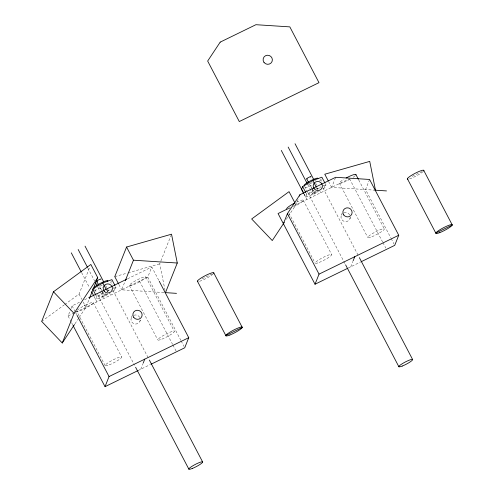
<?xml version="1.0" encoding="UTF-8"?>
<svg xmlns="http://www.w3.org/2000/svg" width="494" height="494" viewBox="0 0 494 494"><rect width="100%" height="100%" fill="white"/><g stroke="black" fill="none" stroke-linecap="round" stroke-linejoin="round"><path stroke-width="0.37" stroke-dasharray="2.47 1.85" d="M71.266 322.082L68.067 315.969L70.753 309.232M71.019 308.559L72.093 305.86L80.411 301.803M64.72 304.557L79.046 294.078L89.994 266.569M79.17 317.463L85.931 307.249L89.019 299.494M103.715 292.658L96.731 296.814L95.651 299.537L104.728 296.209L108.538 293.936M111.348 280.993L110.81 282.352L112.169 284.952M112.348 291.67L114.886 290.157L115.973 287.434L115.287 286.131M163.946 292.541L121.66 289.824L125.309 280.654M131.361 317.605L132.17 315.586M75.625 312.282L147.774 277.091L151.794 266.982L159.253 281.259M165.039 290.423L159.735 263.821L160.575 261.709M160.859 260.999L170.961 235.607M139.87 321.403L140.407 320.056M140.753 369.24L142.896 363.85M288.323 216.31L295.931 204.819L298.073 199.434M303.946 193.858L305.644 197.106L306.725 194.389L314.981 189.468M319.532 180.681L320.804 179.921L321.347 178.562M322.977 188.862L324.879 187.726L325.966 185.003L325.287 183.7M375.477 190.209L331.659 187.393L335.679 177.29M341.36 215.174L342.163 213.155M349.863 218.972L350.4 217.626M369.586 179.47L365.56 189.573L390.81 237.873M350.746 266.809L352.889 261.419M74.946 323.842L78.75 318.099M286.322 219.324L287.996 216.804M41.675 321.409L64.097 305.008M94.36 290.713L102.554 287.273M305.057 188.023L312.548 184.842M315.617 189.091L321.075 186.794M305.644 197.106L314.721 193.778L318.531 191.505M84.567 299.778L88.031 298.086M127.538 278.814L151.794 266.982M68.067 315.969L72.921 313.597M288.373 208.505L290.435 207.505M293.868 205.825L348.832 179.013M202.188 278.777L213.18 273.417M412.181 176.346L421.802 171.653M138.005 370.58L150.374 364.547M347.998 268.149L360.367 262.116M323.873 185.769L325.966 185.003M106.889 290.762L111.082 289.225M113.873 288.2L115.973 287.434M114.775 276.652L127.304 273.077M128.045 272.867L159.735 263.821M391.168 238.559L394.008 243.999M358.73 179.952L384.313 228.901M349.524 178.68L382.566 241.906M382.924 242.585L385.765 248.019M339.378 183.157L367.808 237.546M328.559 181.465L331.659 187.393M320.804 179.921L321.483 181.224M323.521 185.127L324.879 187.726M322.897 187.862L358.286 255.571M315.678 183.225L316.747 185.262M319.951 191.394L320.662 192.759M316.691 187.516L317.759 189.554M310.64 185.972L311.665 187.924M312.004 188.578L314.721 193.778M309.195 183.651L311.325 187.726M311.683 188.405L313.814 192.487A2.427 0.377 -27.6 0 0 316.666 191.406M307.743 184.528L313.795 196.106M304.495 186.176L307.354 191.647M307.713 192.333L345.244 264.142M306.045 193.086L306.725 194.389M304.076 194.012L306.922 199.459M303.23 200.2L331.653 254.589M295.239 203.503L295.931 204.819M288.854 212.926L315.147 263.234M147.774 277.091L180.816 340.31M181.174 340.99L184.015 346.43M145.891 276.943L174.32 331.332M139.524 281.111L172.573 344.337M172.925 345.016L176.123 351.129M129.385 285.588L157.814 339.977M118.906 284.556L121.66 289.824M113.527 287.551L114.886 290.157M112.904 290.293L148.286 358.002M105.685 285.656L106.753 287.693M107.112 288.379L108.89 291.781M109.248 292.46L110.668 295.19M106.698 289.947L107.76 291.985M100.646 288.403L101.665 290.355M102.005 291.009L104.728 296.209M99.553 286.761L101.332 290.157M101.684 290.836L103.82 294.918M87.778 267.89L94.545 280.833M97.744 286.958L99.881 291.046M100.239 291.726L103.796 298.537M94.854 289.293L97.361 294.078M97.713 294.764L134.535 365.202M95.713 294.869L96.731 296.814M81.621 272.608L89.451 287.588M93.946 296.289L96.929 301.89M93.23 302.631L121.66 357.02M79.046 294.078L81.8 299.345M83.177 301.982L84.554 304.619M84.9 305.273L85.931 307.249M105.148 365.659L76.724 311.276A9.318 1.439 -27.6 0 0 85.184 308.472A9.318 1.439 -27.6 0 0 93.255 302.816A9.318 1.439 -27.6 0 0 85.783 304.934M72.093 305.86L75.292 311.98M75.644 312.659L76.712 314.697M71.624 322.761L72.692 324.805M317.574 191.462A7.762 1.198 -27.6 0 1 309.071 194.766A7.762 1.198 -27.6 0 1 314.511 190.381M316.963 189.134A7.762 1.198 -27.6 0 1 321.137 187.498M423.062 171.609A9.318 1.439 -27.6 0 1 416.158 176.012A9.318 1.439 -27.6 0 1 408.711 179.069M313.875 192.524A2.427 0.377 -27.6 0 1 315.573 191.141M296.517 202.151A9.318 1.439 -27.6 0 1 303.112 200.7A9.318 1.439 -27.6 0 1 293.43 206.9M289.787 208.419A9.318 1.439 -27.6 0 1 287.632 208.993M315.925 180.353A7.762 1.198 -27.6 0 1 315.4 180.711M312.264 182.589A7.762 1.198 -27.6 0 1 307.262 184.929M350.252 217.162A4.656 4.532 21.7 0 1 343.985 221.3A4.656 4.532 21.7 0 1 342.114 214.019M343.861 212.834A4.656 4.532 21.7 0 1 349.733 215.063M355.007 175.839A9.318 1.439 -27.6 0 1 352.895 177.42M349.919 179.236A9.318 1.439 -27.6 0 1 339.946 183.336A9.318 1.439 -27.6 0 1 343.793 179.347M140.234 320.056A4.656 4.532 21.7 0 1 133.769 323.644A4.656 4.532 21.7 0 1 132.12 316.45M133.862 315.265A4.656 4.532 21.7 0 1 139.74 317.494M106.562 293.893A2.427 0.377 -27.6 0 1 103.87 294.949A2.427 0.377 -27.6 0 1 105.58 293.572M102.264 285.019A7.762 1.198 -27.6 0 1 98.485 286.866M77.274 310.263A9.318 1.439 -27.6 0 1 83.48 306.119M213.068 274.04A9.318 1.439 -27.6 0 1 206.165 278.443A9.318 1.439 -27.6 0 1 198.712 281.5M107.581 293.893A7.762 1.198 -27.6 0 1 99.078 297.197A7.762 1.198 -27.6 0 1 104.518 292.812M106.97 291.565A7.762 1.198 -27.6 0 1 111.144 289.922M319.204 262.431A9.318 1.439 -27.6 0 0 331.684 254.719A9.318 1.439 -27.6 0 0 319.309 259.572A9.318 1.439 -27.6 0 0 319.204 262.431M371.865 236.743A9.318 1.439 -27.6 0 0 384.344 229.037A9.318 1.439 -27.6 0 0 371.97 233.884A9.318 1.439 -27.6 0 0 371.865 236.743M133.448 284.791A9.318 1.439 -27.6 0 0 145.921 277.078A9.318 1.439 -27.6 0 0 133.547 281.932A9.318 1.439 -27.6 0 0 133.448 284.791M161.871 339.174A9.318 1.439 -27.6 0 0 174.351 331.468A9.318 1.439 -27.6 0 0 161.976 336.315A9.318 1.439 -27.6 0 0 161.871 339.174M109.211 364.862A9.318 1.439 -27.6 0 0 121.691 357.15A9.318 1.439 -27.6 0 0 109.316 362.003A9.318 1.439 -27.6 0 0 109.211 364.862"/><path stroke-width="0.74" d="M89.303 298.79L97.726 277.628L90.84 264.457L53.463 291.787L41.675 321.409L62.263 342.99L74.52 324.484M62.263 342.99L74.051 313.363L97.726 277.628M165.484 292.639L177.272 263.018L171.523 234.199L126.563 247.025L114.775 276.652L118.566 283.896M125.309 280.654L133.454 260.202L126.563 247.025M73.044 325.484L105.024 386.666L109.044 376.564L188.745 337.686L159.253 281.259M143.167 363.176L144.773 359.132M188.745 337.686L184.725 347.788L151.059 364.214M283.402 223.739L287.422 213.636L299.951 194.716L335.679 177.29L369.586 179.47L398.744 235.255L394.718 245.357L361.052 261.783M324.947 183.052L321.884 177.198L312.807 180.532L302.649 186.584L301.562 189.307L303.606 193.21M299.413 196.062L299.951 194.716M286.995 209.178L278.066 213.538L315.018 284.235L319.038 274.133L398.744 235.255M353.161 260.746L354.766 256.701M284.235 222.479L272.262 240.559L251.668 218.978L289.046 191.647L294.893 202.843M114.948 285.483L111.891 279.629L102.814 282.963L92.656 289.015L95.713 294.869M88.722 297.746L126.841 279.153M105.024 386.666L138.005 370.58M315.018 284.235L347.313 268.483M375.076 190.184L386.506 190.919M133.454 260.202L177.272 263.018M165.082 292.615L176.506 293.35M53.463 291.787L74.051 313.363M423.864 170.646L452.288 225.036L435.801 233.075L407.371 178.692M355.89 174.512L358.378 179.273M328.214 180.81L324.774 174.221L369.728 161.39L375.477 190.209M359.354 257.621L412.614 359.515M295.035 143.723L313.9 179.816M312.807 180.532L316.209 187.035M306.706 178.89L308.484 182.286M288.163 147.076L307.027 183.169M345.602 264.821L398.862 366.721M302.649 186.584L305.706 192.438M281.296 150.429L303.717 193.327M287.422 213.636L319.038 274.133M213.865 273.077L242.295 327.466L225.801 335.506L197.378 281.123M149.361 360.052L202.62 461.946M85.042 246.154L103.549 281.568M102.814 282.963L106.21 289.465M96.713 281.321L98.491 284.717M78.169 249.507L87.426 267.211M95.614 282.877L97.034 285.6M135.603 367.252L188.862 469.152M71.297 252.854L81.263 271.922M91.569 291.738L93.724 295.758M77.064 315.376L109.044 376.564M407.927 179.174A9.318 1.439 -27.6 0 1 415.207 173.258A9.318 1.439 -27.6 0 1 423.58 171.085M287.28 209.024A9.318 1.439 -27.6 0 1 294.263 203.269M304.607 185.645A7.762 1.198 -27.6 0 1 310.349 180.884A7.762 1.198 -27.6 0 1 317.796 178.704M307.058 178.908A2.427 0.377 -27.6 0 1 307.429 178.167A2.427 0.377 -27.6 0 1 310.263 176.728A2.427 0.377 -27.6 0 1 310.67 177.074M346.14 178.001A9.318 1.439 -27.6 0 1 355.773 175.012M97.509 281.209A2.427 0.377 -27.6 0 1 97.052 280.882A2.427 0.377 -27.6 0 1 99.85 279.32A2.427 0.377 -27.6 0 1 100.869 279.332M94.607 288.076A7.762 1.198 -27.6 0 1 100.677 283.148A7.762 1.198 -27.6 0 1 107.655 281.333M84.27 305.7A9.318 1.439 -27.6 0 1 85.036 305.304M197.927 281.605A9.318 1.439 -27.6 0 1 205.208 275.689A9.318 1.439 -27.6 0 1 213.581 273.515M220.194 42.126L207.665 61.046L239.287 121.543L318.988 82.665L289.83 26.88L255.923 24.7L220.194 42.126M264 62.398A4.656 4.532 21.7 0 0 271.984 61.67A4.656 4.532 21.7 0 0 267.217 55.242A4.656 4.532 21.7 0 0 264 62.398M439.851 232.581A9.318 1.439 -27.6 0 0 452.325 224.869A9.318 1.439 -27.6 0 0 439.956 229.716A9.318 1.439 -27.6 0 0 439.851 232.581M314.172 188.751A4.656 4.532 21.7 0 0 322.125 187.769A4.656 4.532 21.7 0 0 317.148 181.489A4.656 4.532 21.7 0 0 314.172 188.751M402.246 366.054A7.762 1.198 -27.6 0 0 412.644 359.632A7.762 1.198 -27.6 0 0 402.332 363.67A7.762 1.198 -27.6 0 0 402.246 366.054M343.756 214.989A4.656 4.532 21.7 0 0 351.74 214.26A4.656 4.532 21.7 0 0 346.967 207.832A4.656 4.532 21.7 0 0 343.756 214.989M133.757 317.42A4.656 4.532 21.7 0 0 141.747 316.691A4.656 4.532 21.7 0 0 136.974 310.263A4.656 4.532 21.7 0 0 133.757 317.42M192.246 468.485A7.762 1.198 -27.6 0 0 202.645 462.063A7.762 1.198 -27.6 0 0 192.333 466.101A7.762 1.198 -27.6 0 0 192.246 468.485M104.172 291.182A4.656 4.532 21.7 0 0 112.132 290.2A4.656 4.532 21.7 0 0 107.155 283.92A4.656 4.532 21.7 0 0 104.172 291.182M229.852 335.012A9.318 1.439 -27.6 0 0 242.332 327.3A9.318 1.439 -27.6 0 0 229.957 332.147A9.318 1.439 -27.6 0 0 229.852 335.012"/></g></svg>
